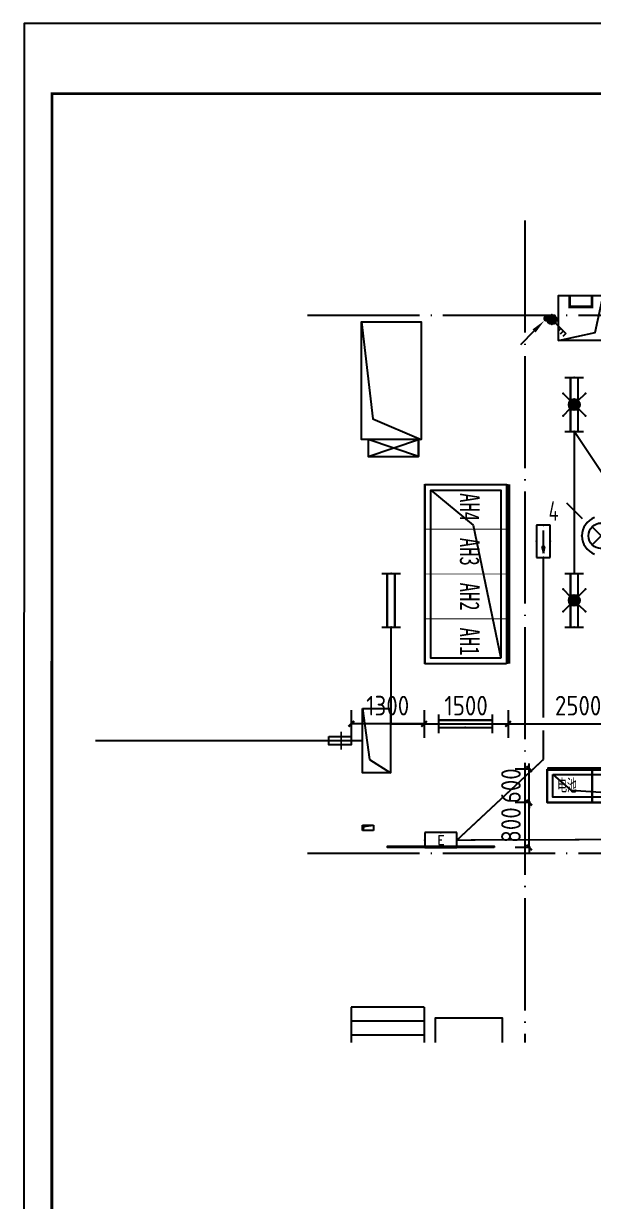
# Model space of a CAD drawing. Extents: x 115799 to 952918, y -190076 to 200966.
# Drawn here: x 247649 to 257825, y 133053 to 154078 of the extents above; entities that cross this region are included whole.
import ezdxf
from ezdxf.enums import TextEntityAlignment as Align

# ---------------------------------------------------------------- set-up
doc = ezdxf.new("R2010")
doc.units = 0
doc.header["$LTSCALE"] = 1000
doc.header["$MEASUREMENT"] = 0
doc.linetypes.add('DASH', pattern=[0.35, 0.25, -0.1])
doc.linetypes.add('DOTE', pattern=[2.42, 2, -0.2, 0.02, -0.2])
for name, color, linetype in [('$0$A-TECH_结构', 21, 'Continuous'), ('00-图签', 7, 'Continuous'), ('A-E_楼梯', 171, 'Continuous'), ('A-SUR_看线', 231, 'Continuous'), ('A_AXIS-轴线', 1, 'DOTE'), ('CZX', 60, 'Continuous'), ('DIM-照明', 3, 'Continuous'), ('DOOR_FIRE', 220, 'Continuous'), ('EQUIP-照明', 3, 'Continuous'), ('KANXIAN', 50, 'Continuous'), ('LWIRE', 4, 'Continuous'), ('TEL_TEXT', 7, 'Continuous'), ('WIRE-应急', 1, 'DASH'), ('WIRE-照明', 1, 'Continuous'), ('变配电室位置', 220, 'Continuous'), ('看线', 241, 'Continuous'), ('集水坑&', 6, 'Continuous')]:
    doc.layers.add(name, color=color, linetype=linetype)
doc.styles.add('_TEL_DIM', font='SIMPLEX.shx', dxfattribs={"width": 0.8, "height": 3.5, "bigfont": 'jd.shx'})
doc.styles.add('MtXpl__GB2312', font='')
doc.styles.get("Standard").update_dxf_attribs({"font": 'gbenor.shx', "bigfont": 'gbcbig.shx'})
doc.styles.add('长仿宋', font='complex.shx', dxfattribs={"width": 0.7, "bigfont": 'jd.shx'})
doc.styles.get('MtXpl__GB2312').set_extended_font_data('@FangSong_GB2312')
doc.dimstyles.get("Standard").update_dxf_attribs({"dimscale": 100, "dimtxt": 3.5, "dimasz": 1, "dimexe": 2.5, "dimexo": 3, "dimgap": 1.5, "dimtad": 1, "dimdec": 0, "dimzin": 0, "dimdsep": 46, "dimtxsty": 'Standard', "dimblk": 'ARCHTICK', "dimcen": 0.09, "dimadec": 0, "dimazin": 0, "dimtfac": 1, "dimtdec": 0, "dimtix": 1, "dimtmove": 2, "dimatfit": 3, "dimfxl": 0, "dimtolj": 1, "dimtzin": 0, "dimarcsym": 0})

# ---------------------------------------------------------------- blocks, each defined once
blk = doc.blocks.new('111')
at = {"layer": '$0$A-TECH_结构', "color": 8}
for p, q in [((291609, 148222), (291609, 146722)), ((291729, 148222), (291729, 146722)), ((292679, 148222), (292679, 146722)), ((292799, 148222), (292799, 146722)), ((291609, 144422), (291609, 142922)), ((291729, 144422), (291729, 142922)), ((292679, 144422), (292679, 142922)), ((292799, 144422), (292799, 142922)), ((286028, 140942), (286404, 140702)), ((301804, 140222), (302004, 140222)), ((301804, 139522), (301804, 140222)), ((301804, 140222), (301877, 139680)), ((302004, 140222), (302004, 139522)), ((298744, 139672), (298744, 139872)), ((298744, 139872), (299244, 139872)), ((298802, 139821), (298744, 139672)), ((298802, 139821), (299244, 139872)), ((299244, 139872), (299244, 139672)), ((300594, 139672), (300594, 139872)), ((300594, 139872), (301294, 139872)), ((300677, 139815), (301294, 139872)), ((301294, 139872), (301294, 139672)), ((285904, 139672), (285904, 139772)), ((285904, 139772), (286104, 139772)), ((285930, 139744), (285904, 139672)), ((286104, 139672), (285904, 139672)), ((285930, 139744), (286104, 139772)), ((286104, 139772), (286104, 139672)), ((299244, 139672), (298744, 139672)), ((300594, 139672), (300677, 139815)), ((301294, 139672), (300594, 139672)), ((301877, 139680), (302004, 139522)), ((302004, 139522), (301804, 139522))]:
    blk.add_line(p, q, dxfattribs=at)
for points in [[(290204, 149222), (290204, 148422), (289404, 148422), (289404, 149222)], [(302104, 149222), (302104, 148422), (301304, 148422), (301304, 149222)], [(292104, 148072), (292304, 148072), (292304, 147872), (292104, 147872)], [(293704, 147722), (301304, 147722), (301304, 146722), (293704, 146722)], [(293804, 147622), (301204, 147622), (301204, 146822), (293804, 146822)], [(291259, 147072), (291459, 147072), (291459, 146872), (291259, 146872)], [(293149, 147072), (292949, 147072), (292949, 146872), (293149, 146872)], [(288474, 142652), (287024, 142652), (287024, 145852), (288474, 145852)], [(288374, 142752), (287124, 142752), (287124, 145752), (288374, 145752)], [(291259, 144072), (291459, 144072), (291459, 144272), (291259, 144272)], [(293149, 144072), (292949, 144072), (292949, 144272), (293149, 144272)], [(293704, 144422), (301304, 144422), (301304, 143422), (293704, 143422)], [(293804, 144322), (301204, 144322), (301204, 143522), (293804, 143522)], [(292104, 143072), (292304, 143072), (292304, 143272), (292104, 143272)], [(285904, 141852), (286404, 141852), (286404, 140702), (285904, 140702)], [(289203, 140772), (291603, 140772), (291603, 140172), (289203, 140172)], [(289303, 140672), (291503, 140672), (291503, 140272), (289303, 140272)]]:
    blk.add_lwpolyline(points, close=True, dxfattribs=at)
for points in [[(289404, 148422), (290060, 148566), (290204, 149222)], [(301304, 148422), (301960, 148566), (302104, 149222)], [(285884, 148752), (286954, 148752), (286954, 146652), (285884, 146652), (285884, 148752), (286088, 147023), (286954, 146652)], [(292104, 148072), (292167, 147933), (292304, 147872)], [(293804, 147622), (294720, 147097), (301204, 146822)], [(291259, 147072), (291322, 146933), (291459, 146872)], [(293149, 147072), (293086, 146933), (292949, 146872)], [(287124, 145752), (287879, 145127), (288374, 142752)], [(291259, 144072), (291322, 144211), (291459, 144272)], [(293149, 144072), (293086, 144211), (292949, 144272)], [(293804, 144322), (294720, 143797), (301204, 143522)], [(292104, 143072), (292167, 143211), (292304, 143272)], [(285904, 141852), (286028, 140942)], [(289303, 140672), (289627, 140395), (291503, 140272)]]:
    blk.add_lwpolyline(points, dxfattribs=at)
at = {"layer": 'A-E_楼梯'}
for p, q in [((285704, 136522), (285704, 135892)), ((287004, 136522), (285704, 136522)), ((287004, 136522), (287004, 135892)), ((287004, 136272), (285704, 136272)), ((287004, 136022), (285704, 136022))]:
    blk.add_line(p, q, dxfattribs=at)
at = {"layer": 'A-SUR_看线', "color": 8}
for p, q in [((291604, 139372), (291304, 139172)), ((291604, 139172), (291304, 139372)), ((292604, 139372), (292304, 139172)), ((292604, 139172), (292304, 139372)), ((295304, 139372), (295604, 139172)), ((295304, 139172), (295604, 139372)), ((296304, 139372), (296604, 139172)), ((296304, 139172), (296604, 139372))]:
    blk.add_line(p, q, dxfattribs=at)
for points in [[(299744, 142222), (299744, 142422), (300244, 142422), (300244, 142222), (299744, 142222), (300244, 142422)], [(300244, 142222), (299744, 142422)], [(301304, 142222), (301304, 142422), (301804, 142422), (301804, 142222), (301304, 142222), (301804, 142422)], [(301804, 142222), (301304, 142422)], [(302304, 141072), (302504, 141072), (302504, 140572), (302304, 140572), (302304, 141072), (302504, 140572)], [(302304, 140572), (302504, 141072)], [(302304, 140222), (302504, 140222), (302504, 139522), (302304, 139522), (302304, 140222), (302504, 139522)], [(302304, 139522), (302504, 140222)], [(298444, 139172), (298444, 139372), (298944, 139372), (298944, 139172), (298444, 139172), (298944, 139372)], [(298944, 139172), (298444, 139372)], [(299244, 139172), (299244, 139372), (299944, 139372), (299944, 139172), (299244, 139172), (299944, 139372)], [(299944, 139172), (299244, 139372)], [(300594, 139172), (300594, 139372), (301294, 139372), (301294, 139172), (300594, 139172), (301294, 139372)], [(301294, 139172), (300594, 139372)], [(298444, 136322), (298444, 136522), (298944, 136522), (298944, 136322), (298444, 136322), (298944, 136522)], [(298944, 136322), (298444, 136522)]]:
    blk.add_lwpolyline(points, dxfattribs=at)
for points in [[(291604, 139372), (291304, 139372), (291304, 139172), (291604, 139172)], [(292604, 139372), (292304, 139372), (292304, 139172), (292604, 139172)], [(295304, 139372), (295604, 139372), (295604, 139172), (295304, 139172)], [(296304, 139372), (296604, 139372), (296604, 139172), (296304, 139172)]]:
    blk.add_lwpolyline(points, close=True, dxfattribs=at)
at = {"layer": 'A_AXIS-轴线', "color": 8}
for p, q in [((288804, 150564), (288804, 135892)), ((297204, 150564), (297204, 135892)), ((284922, 148872), (304364, 148872)), ((291669, 148222), (291669, 146722)), ((292739, 148222), (292739, 146722)), ((291669, 144422), (291669, 142922)), ((292739, 144422), (292739, 142922)), ((285904, 141277), (285143, 141277)), ((284922, 139272), (304364, 139272))]:
    blk.add_line(p, q, dxfattribs=at)
at = {"layer": 'DOOR_FIRE', "extrusion": (0, 0, -1)}
for p, q in [((295579, 136072), (295579, 136122)), ((296554, 136122), (295579, 136122)), ((296554, 136072), (295579, 136072)), ((296554, 136122), (296554, 136072))]:
    blk.add_line(p, q, dxfattribs=at)
at = {"layer": 'DOOR_FIRE'}
blk.add_arc((304579, 136422), 975, 138.4104, 179.9999, dxfattribs=at)
at = {"layer": 'DOOR_FIRE', "extrusion": (0, 0, -1)}
blk.add_arc((-296554, 136097), 975, 347.8971, 358.5308, dxfattribs=at)
at = {"layer": 'KANXIAN'}
for points in [[(288254, 139372), (286354, 139372), (286354, 139392), (288254, 139392)], [(295054, 139372), (293154, 139372), (293154, 139392), (295054, 139392)]]:
    blk.add_lwpolyline(points, close=True, dxfattribs=at)
at = {"layer": '看线', "color": 8, "const_width": 50}
for points in [[(290004, 149222), (290004, 149022), (289604, 149022), (289604, 149222)], [(301904, 149222), (301904, 149022), (301504, 149022), (301504, 149222)]]:
    blk.add_lwpolyline(points, dxfattribs=at)
at = {"layer": '看线', "color": 8}
for points in [[(302304, 148372), (302704, 148372), (302704, 147572), (302304, 147572), (302304, 148372), (302704, 147572)], [(302704, 148372), (302304, 147572)], [(286004, 146352), (286904, 146352), (286904, 146652), (286004, 146652), (286004, 146352), (286904, 146652), (286904, 146352), (286004, 146652)], [(302104, 136324), (302104, 136524), (303004, 136524), (303004, 136324), (302104, 136324), (303004, 136524), (303004, 136324), (302104, 136524)], [(303204, 136322), (303204, 136522), (303850, 136522)], [(303850, 136378), (303204, 136522)], [(303850, 136322), (303204, 136322), (303850, 136465)]]:
    blk.add_lwpolyline(points, dxfattribs=at)
at = {"layer": '看线', "color": 8, "linetype": 'DASH'}
for points in [[(293404, 148222), (291004, 148222), (291004, 146722), (293404, 146722)], [(293404, 144422), (291004, 144422), (291004, 142922), (293404, 142922)]]:
    blk.add_lwpolyline(points, close=True, dxfattribs=at)
at = {"layer": '看线', "color": 8}
blk.add_lwpolyline([(285304, 141352), (285704, 141352), (285704, 141202), (285304, 141202)], close=True, dxfattribs=at)
at = {"layer": '集水坑&', "linetype": 'Continuous'}
blk.add_lwpolyline([(288404, 135892), (288404, 136322), (287204, 136322), (287204, 135892)], dxfattribs=at)
blk = doc.blocks.new('_ArchTick')
at = {"color": 0, "linetype": 'ByBlock', "const_width": 0.4}
blk.add_lwpolyline([(-0.5, -0.5), (0.5, 0.5)], dxfattribs=at)
blk = doc.blocks.new('*D19')
at = {"layer": 'Defpoints', "color": 0, "transparency": 16777216}
for p in [(253501, 142123), (254801, 142123), (253501, 141578)]:
    blk.add_point(p, dxfattribs=at)
at = {"layer": '看线', "color": 0, "lineweight": -2, "transparency": 16777216}
for p, q in [((253501, 141823), (253501, 141328)), ((254801, 141823), (254801, 141328)), ((254801, 141578), (253501, 141578))]:
    blk.add_line(p, q, dxfattribs=at)
at = {"layer": '看线', "color": 0, "lineweight": -2, "transparency": 16777216, "xscale": 100, "yscale": 100, "zscale": 100, "rotation": 180}
blk.add_blockref('_ArchTick', (253501, 141578), dxfattribs=at)
at = {"layer": '看线', "color": 0, "lineweight": -2, "transparency": 16777216, "xscale": 100, "yscale": 100, "zscale": 100}
blk.add_blockref('_ArchTick', (254801, 141578), dxfattribs=at)
at = {"layer": '看线', "color": 0, "transparency": 16777216, "insert": (254151, 141903), "char_height": 350, "attachment_point": 5}
blk.add_mtext('\\A1;1300', dxfattribs=at)
blk = doc.blocks.new('*D20')
at = {"layer": 'Defpoints', "color": 0, "transparency": 16777216}
for p in [(254801, 142123), (256301, 142123), (256301, 141578)]:
    blk.add_point(p, dxfattribs=at)
at = {"layer": '看线', "color": 0, "lineweight": -2, "transparency": 16777216}
for p, q in [((254801, 141823), (254801, 141328)), ((256301, 141823), (256301, 141328)), ((254801, 141578), (256301, 141578))]:
    blk.add_line(p, q, dxfattribs=at)
at = {"layer": '看线', "color": 0, "lineweight": -2, "transparency": 16777216, "xscale": 100, "yscale": 100, "zscale": 100, "rotation": 180}
blk.add_blockref('_ArchTick', (254801, 141578), dxfattribs=at)
at = {"layer": '看线', "color": 0, "lineweight": -2, "transparency": 16777216, "xscale": 100, "yscale": 100, "zscale": 100}
blk.add_blockref('_ArchTick', (256301, 141578), dxfattribs=at)
at = {"layer": '看线', "color": 0, "transparency": 16777216, "insert": (255551, 141903), "char_height": 350, "attachment_point": 5}
blk.add_mtext('\\A1;1500', dxfattribs=at)
blk = doc.blocks.new('*D21')
at = {"layer": 'Defpoints', "color": 0, "transparency": 16777216}
for p in [(256301, 142123), (258801, 142098), (258801, 141578)]:
    blk.add_point(p, dxfattribs=at)
at = {"layer": '看线', "color": 0, "lineweight": -2, "transparency": 16777216}
for p, q in [((256301, 141823), (256301, 141328)), ((258801, 141798), (258801, 141328)), ((256301, 141578), (258801, 141578))]:
    blk.add_line(p, q, dxfattribs=at)
at = {"layer": '看线', "color": 0, "lineweight": -2, "transparency": 16777216, "xscale": 100, "yscale": 100, "zscale": 100, "rotation": 180}
blk.add_blockref('_ArchTick', (256301, 141578), dxfattribs=at)
at = {"layer": '看线', "color": 0, "lineweight": -2, "transparency": 16777216, "xscale": 100, "yscale": 100, "zscale": 100}
blk.add_blockref('_ArchTick', (258801, 141578), dxfattribs=at)
at = {"layer": '看线', "color": 0, "transparency": 16777216, "insert": (257551, 141903), "char_height": 350, "attachment_point": 5}
blk.add_mtext('\\A1;2500', dxfattribs=at)
blk = doc.blocks.new('*D39')
at = {"layer": 'Defpoints', "color": 0, "transparency": 16777216}
for p in [(256677, 140172), (257001, 140172), (257001, 139372)]:
    blk.add_point(p, dxfattribs=at)
at = {"layer": '看线', "color": 0, "lineweight": -2, "transparency": 16777216}
for p, q in [((256677, 140172), (256677, 140272)), ((256701, 140172), (256427, 140172)), ((256677, 139372), (256677, 140172)), ((256701, 139372), (256427, 139372)), ((256677, 139372), (256677, 139272))]:
    blk.add_line(p, q, dxfattribs=at)
at = {"layer": '看线', "color": 0, "lineweight": -2, "transparency": 16777216, "xscale": 100, "yscale": 100, "zscale": 100}
for p, rotation in [((256677, 140172), 270), ((256677, 139372), 90)]:
    blk.add_blockref('_ArchTick', p, dxfattribs=dict(at, rotation=rotation))
at = {"layer": '看线', "color": 0, "transparency": 16777216, "insert": (256352, 139772), "char_height": 350, "attachment_point": 5, "rotation": 90}
blk.add_mtext('\\A1;800', dxfattribs=at)
blk = doc.blocks.new('*D40')
at = {"layer": 'Defpoints', "color": 0, "transparency": 16777216}
for p in [(256677, 140772), (257001, 140772), (257001, 140172)]:
    blk.add_point(p, dxfattribs=at)
at = {"layer": '看线', "color": 0, "lineweight": -2, "transparency": 16777216}
for p, q in [((256677, 140772), (256677, 140872)), ((256701, 140772), (256427, 140772)), ((256677, 140172), (256677, 140772)), ((256701, 140172), (256427, 140172)), ((256677, 140172), (256677, 140072))]:
    blk.add_line(p, q, dxfattribs=at)
at = {"layer": '看线', "color": 0, "lineweight": -2, "transparency": 16777216, "xscale": 100, "yscale": 100, "zscale": 100}
for p, rotation in [((256677, 140772), 270), ((256677, 140172), 90)]:
    blk.add_blockref('_ArchTick', p, dxfattribs=dict(at, rotation=rotation))
at = {"layer": '看线', "color": 0, "transparency": 16777216, "insert": (256352, 140472), "char_height": 350, "attachment_point": 5, "rotation": 90}
blk.add_mtext('\\A1;600', dxfattribs=at)
blk = doc.blocks.new('$equip$00001160')
for p, q in [((-1.2, 0.417), (-1.2, -0.417)), ((-1.2, 0.167), (1.2, 0.167)), ((1.2, 0.417), (1.2, -0.417)), ((-1.2, -0.167), (1.2, -0.167))]:
    blk.add_line(p, q)
at = {"const_width": 0.1}
for points in [[(-1.2, 0.167), (1.2, 0.167)], [(-1.2, -0.167), (1.2, -0.167)]]:
    blk.add_lwpolyline(points, dxfattribs=at)
at = {"layer": 'EQUIP-照明'}
for p in [(-1.2, 0), (0, 0.167), (1.2, 0), (0, -0.167)]:
    blk.add_point(p, dxfattribs=at)
at = {"layer": 'EQUIP-照明', "flags": 9}
blk.add_attdef('A', (0, 0), '', height=0.00002, dxfattribs=at)
blk = doc.blocks.new('$equip$00002603')
blk.add_hatch(color=256).paths.add_polyline_path([(0.25, 0.5, 1), (-0.25, 0.5, 1)])
for p, q in [((-0.5, 1), (-0.177, 0.677)), ((0.5, 1), (0.177, 0.677)), ((-0.177, 0.323), (-0.5, 0)), ((0.177, 0.323), (0.5, 0))]:
    blk.add_line(p, q)
blk.add_circle((0, 0.5), 0.25)
for p in [(-0.5, 1), (0.5, 1), (-0.5, 0), (0.5, 0)]:
    blk.add_point(p)
at = {"color": 7, "style": '_TEL_DIM', "flags": 1}
blk.add_attdef('A', text='', height=0.000025, dxfattribs=at).set_placement((0, 0), align=Align.MIDDLE_CENTER)
blk = doc.blocks.new('$TelecSys$00000095')
blk.add_line((0.4, 0.4), (-0.4, -0.4))
at = {"width": 0.8}
blk.add_attdef('N', text='', height=1, dxfattribs=at).set_placement((-0.017, 1.056), align=Align.MIDDLE)
blk = doc.blocks.new('$equip$00002534')
for p, q in [((-0.72, 0.66), (-0.72, 0)), ((0.72, 0.66), (-0.72, 0.66)), ((0.72, 0), (0.72, 0.66)), ((-0.72, 0), (0.72, 0))]:
    blk.add_line(p, q)
at = {"const_width": 0.04}
blk.add_lwpolyline([(-0.72, 0.66), (-0.72, 0), (0.72, 0), (0.72, 0.66), (-0.72, 0.66), (-0.72, 0)], dxfattribs=at)
for p in [(0, 0.66), (-0.72, 0.33), (0, 0), (0.72, 0.33)]:
    blk.add_point(p)
at = {"color": 7, "style": '_TEL_DIM'}
blk.add_attdef('$TEXT$', text='', height=0.4, dxfattribs=at).set_placement((0, 0.33), align=Align.MIDDLE_CENTER)
at = {"color": 7, "style": '_TEL_DIM', "flags": 1}
blk.add_attdef('A', text='', height=0.00002, dxfattribs=at).set_placement((0, 0), align=Align.MIDDLE_CENTER)
blk = doc.blocks.new('$equip$00002541')
blk.add_hatch(color=256).paths.add_polyline_path([(-0.24, 0.372), (-0.528, 0.3), (-0.24, 0.228)])
for p, q in [((-0.72, 0.6), (-0.72, 0)), ((0.72, 0.6), (-0.72, 0.6)), ((0.72, 0), (0.72, 0.6)), ((-0.72, 0), (0.72, 0)), ((-0.24, 0.372), (-0.528, 0.3)), ((-0.528, 0.3), (-0.24, 0.228)), ((-0.24, 0.372), (-0.24, 0.228))]:
    blk.add_line(p, q)
at = {"color": 7}
blk.add_line((-0.48, 0.3), (0.48, 0.3), dxfattribs=at)
at = {"const_width": 0.04}
blk.add_lwpolyline([(-0.72, 0.6), (-0.72, 0), (0.72, 0), (0.72, 0.6), (-0.72, 0.6), (-0.72, 0)], dxfattribs=at)
for p in [(0, 0.6), (-0.72, 0.3), (0, 0), (0.72, 0.3)]:
    blk.add_point(p)
at = {"color": 7, "style": '_TEL_DIM', "flags": 1}
blk.add_attdef('A', text='', height=0.00002, dxfattribs=at).set_placement((0, 0), align=Align.MIDDLE_CENTER)
blk = doc.blocks.new('$equip$00001964')
for p, q in [((0.147, 0.356), (0.625, 0.833)), ((0.399, 0.607), (0.54, 0.466)), ((0.512, 0.72), (0.653, 0.579)), ((0.625, 0.833), (0.766, 0.692))]:
    blk.add_line(p, q)
blk.add_circle((0, 0.208), 0.208)
for p in [(-0.208, 0.208), (0, 0.417), (0, 0), (0.208, 0.208)]:
    blk.add_point(p)
for points in [[(-0.18, 0.313), (0.18, 0.313), (-0.208, 0.208), (0.208, 0.208)], [(-0.18, 0.104), (0.18, 0.104), (-0.208, 0.208), (0.208, 0.208)], [(-0.104, 0.389), (0.104, 0.389), (-0.18, 0.313), (0.18, 0.313)], [(-0.104, 0.028), (0.104, 0.028), (-0.18, 0.104), (0.18, 0.104)], [(0, 0.417), (0, 0.417), (-0.104, 0.389), (0.104, 0.389)], [(0, 0), (0, 0), (-0.104, 0.028), (0.104, 0.028)]]:
    blk.add_solid(points)
at = {"layer": 'TEL_TEXT', "style": '_TEL_DIM', "flags": 1}
blk.add_attdef('A', text='', height=0.00002, dxfattribs=at).set_placement((0, 0), align=Align.MIDDLE_CENTER)
blk = doc.blocks.new('$TelecSys$00000081')
for p, q in [((0.104, 0.104), (0.104, 0.104)), ((-0.104, -0.104), (-0.104, -0.104)), ((-1.15, -1.15), (-0.55, -0.55))]:
    blk.add_line(p, q)
at = {"const_width": 0.142}
blk.add_lwpolyline([(0.071, 0, 1), (-0.071, 0, 1)], format="xyb", close=True, dxfattribs=at)
blk.add_solid([(-0.62, -0.48), (-0.48, -0.62), (-0.1, -0.1)])
at = {"width": 0.8, "flags": 9}
blk.add_attdef('A', (0, 0), '', height=0.00002, rotation=180, dxfattribs=at)
blk = doc.blocks.new('$equip$00001201')
for p, q in [((0.441, 0.441), (0.3, 0.3)), ((-0.247, 0.247), (0.247, -0.247)), ((0.247, 0.247), (-0.247, -0.247)), ((0.441, -0.441), (0.3, -0.3))]:
    blk.add_line(p, q)
blk.add_circle((0, 0), 0.35)
blk.add_arc((0, 0), 0.532, 109.9831, 250.0169)
for p in [(0, 0.35), (-0.532, 0), (0.35, 0), (0, -0.35)]:
    blk.add_point(p)
for points in [[(0.418, 0.465), (0.465, 0.418), (0.583, 0.583)], [(0.418, -0.465), (0.465, -0.418), (0.583, -0.583)]]:
    blk.add_solid(points)
at = {"flags": 9}
blk.add_attdef('A', (0, 0), '', height=0.00002, dxfattribs=at)

msp = doc.modelspace()

# ---------------------------------------------------------------- linework, layer by layer
at = {"layer": '00-图签'}
msp.add_lwpolyline([(247649.2, 112028.2), (277349.2, 112028.2), (277357.5, 154078.2), (247657.5, 154078.2)], close=True, dxfattribs=at)
at = {"layer": '00-图签', "const_width": 50}
msp.add_lwpolyline([(248149.2, 112528.2), (276849.2, 112528.2), (276857.5, 152828.2), (248157.5, 152828.2)], close=True, dxfattribs=at)
at = {"layer": 'CZX', "color": 8, "const_width": 15}
for points in [[(254800.5, 145051.9), (254800.5, 145851.9), (256300.5, 145851.9), (256300.5, 145051.9)], [(254800.5, 145051.9), (254800.5, 145851.9), (256300.5, 145851.9), (256300.5, 145051.9)], [(254800.5, 144251.9), (254800.5, 145051.9), (256300.5, 145051.9), (256300.5, 144251.9)], [(254800.5, 144251.9), (254800.5, 145051.9), (256300.5, 145051.9), (256300.5, 144251.9)], [(254800.5, 143451.9), (254800.5, 144251.9), (256300.5, 144251.9), (256300.5, 143451.9)], [(254800.5, 143451.9), (254800.5, 144251.9), (256300.5, 144251.9), (256300.5, 143451.9)], [(254800.5, 142651.9), (254800.5, 143451.9), (256300.5, 143451.9), (256300.5, 142651.9)], [(254800.5, 142651.9), (254800.5, 143451.9), (256300.5, 143451.9), (256300.5, 142651.9)]]:
    msp.add_lwpolyline(points, close=True, dxfattribs=at)
at = {"layer": 'CZX', "color": 8, "const_width": 75}
for points in [[(256300.5, 142651.9), (256300.5, 145851.9)], [(259400.5, 140771.9), (257000.5, 140771.9)]]:
    msp.add_lwpolyline(points, dxfattribs=at)
at = {"layer": 'WIRE-应急', "linetype": 'DASH', "const_width": 30}
for points in [[(256930, 144550), (256930, 141689.3)], [(256930, 141464.3), (256930, 140941)], [(256930, 140941), (255388.5, 139503.9)], [(255388.5, 139503.9), (260503.7, 139520.3)]]:
    msp.add_lwpolyline(points, dxfattribs=at)
at = {"layer": 'WIRE-照明', "linetype": 'Continuous', "const_width": 35}
for points in [[(257483, 144262), (257483, 146797.4)], [(258303, 145570), (257483, 146797.4)], [(254211.3, 143302), (254211.3, 141576.8)], [(255055.5, 141576.8), (254211.3, 141576.8)], [(256015.5, 141576.8), (259380.5, 141576.8)], [(253500.5, 141276.9), (248929.5, 141276.9)], [(253320.5, 141117.3), (253320.5, 141436.4)]]:
    msp.add_lwpolyline(points, dxfattribs=at)
at = {"layer": '变配电室位置', "color": 8, "lineweight": 30, "ltscale": 0.5}
for points in [[(257000.5, 140771.9), (257000.5, 140171.9), (257800.5, 140171.9), (257800.5, 140771.9)], [(257000.5, 140771.9), (257000.5, 140171.9), (257800.5, 140171.9), (257800.5, 140771.9)], [(257800.5, 140771.9), (257800.5, 140171.9), (258600.5, 140171.9), (258600.5, 140771.9)], [(257800.5, 140771.9), (257800.5, 140171.9), (258600.5, 140171.9), (258600.5, 140771.9)]]:
    msp.add_lwpolyline(points, close=True, dxfattribs=at)

# ---------------------------------------------------------------- block references
msp.add_blockref('111', (-32203.5, 0))
at = {"layer": 'DIM-照明'}
ref = msp.add_blockref('$TelecSys$00000095', (257483, 145384), dxfattribs=dict(at, xscale=350, yscale=350, zscale=350, rotation=90))
ref.add_attrib('N', '4', dxfattribs={"layer": '0', "color": 7, "height": 350, "width": 0.8}).set_placement((257113.6, 145377.9), align=Align.MIDDLE)
at = {"layer": 'EQUIP-照明', "xscale": 400, "yscale": 400, "zscale": 400}
for name, p, rotation in [('$equip$00001964', (257000.6, 148796.9), 270), ('$equip$00001160', (257483, 147277.4), 90), ('$equip$00002603', (257682.5, 147277.4), 90), ('$equip$00002541', (257050, 144838), 90), ('$equip$00001160', (254211.3, 143782), 90), ('$equip$00001160', (257483, 143782), 90), ('$equip$00002603', (257682.5, 143782), 90)]:
    msp.add_blockref(name, p, dxfattribs=dict(at, rotation=rotation))
at = {"layer": 'EQUIP-照明'}
for name, p, xscale, yscale, zscale in [('$equip$00001201', (257963.5, 144934.5), 649.9999999999999, 649.9999999999999, 649.9999999999999), ('$equip$00001160', (255535.5, 141576.8), 400, 400, 400)]:
    msp.add_blockref(name, p, dxfattribs=dict(at, xscale=xscale, yscale=yscale, zscale=zscale))
at = {"layer": 'EQUIP-照明', "xscale": 400, "yscale": 400, "zscale": 400}
msp.add_blockref('$equip$00002534', (255100.5, 139371.9), dxfattribs=at).add_auto_attribs({'$TEXT$': 'E'})
at = {"layer": 'LWIRE', "xscale": 400, "yscale": 400, "zscale": 400}
msp.add_blockref('$TelecSys$00000081', (256985.3, 148812.1), dxfattribs=at)

# ---------------------------------------------------------------- texts
at = {"color": 8, "style": 'MtXpl__GB2312', "width": 0.7}
for s, p in [('AH4', (255440.8, 145697.3)), ('AH3', (255440.8, 144898.6)), ('AH2', (255440.8, 144098.6)), ('AH1', (255440.8, 143297.3))]:
    msp.add_text(s, height=350, rotation=270, dxfattribs=at).set_placement(p)
at = {"color": 8, "style": '长仿宋', "width": 0.7}
msp.add_text('电池', height=250, dxfattribs=at).set_placement((257177.8, 140348.6))

# ---------------------------------------------------------------- dimensions: what is measured, and where the dimension line sits
at = {"layer": '看线', "color": 8}
for base, p1, p2, picture, middle in [((253500.5, 141578), (254800.5, 142122.6), (253500.5, 142122.6), '*D19', (254150.5, 141903)), ((256300.5, 141578), (254800.5, 142122.6), (256300.5, 142122.6), '*D20', (255550.5, 141903)), ((258800.5, 141578), (256300.5, 142122.6), (258800.5, 142097.9), '*D21', (257550.5, 141903))]:
    dim = msp.add_linear_dim(base=base, p1=p1, p2=p2, dimstyle='Standard', dxfattribs=at)
    dim.commit()
    dim.dimension.update_dxf_attribs({"geometry": picture, "text_midpoint": middle})
for base, p1, p2, picture, middle in [((256677, 140771.9), (257000.5, 140171.9), (257000.5, 140771.9), '*D40', (256352, 140471.9)), ((256677, 140171.9), (257000.5, 139371.9), (257000.5, 140171.9), '*D39', (256352, 139771.9))]:
    dim = msp.add_linear_dim(base=base, p1=p1, p2=p2, angle=90, dimstyle='Standard', dxfattribs=at)
    dim.commit()
    dim.dimension.update_dxf_attribs({"geometry": picture, "text_midpoint": middle})

doc.saveas('drawing.dxf')
